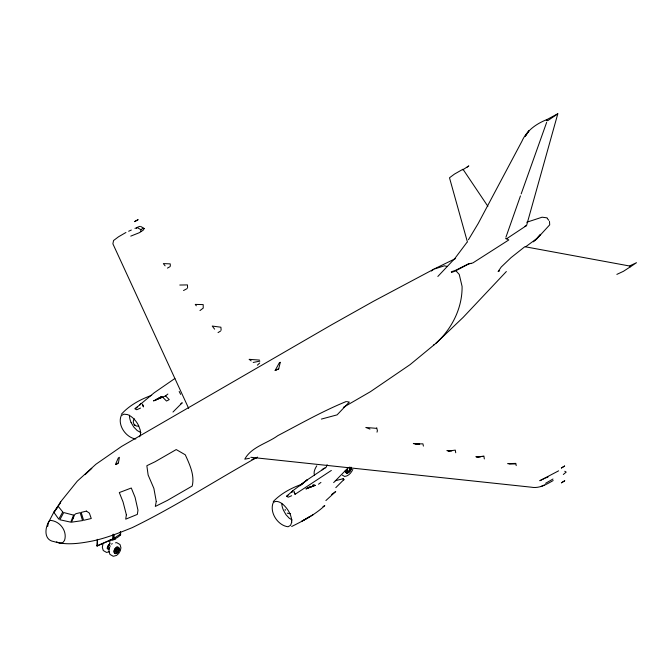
<?xml version="1.0" encoding="UTF-8"?>
<svg xmlns="http://www.w3.org/2000/svg" width="670" height="670" viewBox="0 0 670 670"><rect width="100%" height="100%" fill="white"/><g stroke="black" fill="none" stroke-linecap="round" stroke-linejoin="round"><path stroke-width="1" d="M113.398 534.35L113.138 539.032L113.13 534.208M113.138 539.032L97.142 546.008L97.276 539.325M97.142 546.008L97.535 539.467M221.142 330.193L220.899 327.22L212.239 326.055L214.609 329.146M187.583 287.765L187.449 284.909L179.778 285.035M170.339 266.057L170.23 263.88L163.346 263.595L165.105 265.831M347.546 468.397L333.66 482.601M47.679 526.486L48.366 522.634L53.809 512.249M351.499 467.417L351.097 469.402A4.33 2.496 -60 0 1 346.943 473.104L345.829 472.467L345.418 470.943M351.323 467.493L350.938 469.377L348.45 472.492A4.053 2.337 -60 0 1 345.569 470.834M116.103 464.62L118.431 462.853L119.386 457.3L118.322 457.937L115.558 464.209M102.904 544.358L102.309 547.231L103.264 550.531L106.555 552.432L109.177 551.795M109.528 548.177L108.934 551.058L109.914 554.375L111.388 555.221L113.205 556.251L114.327 556.016L116.538 555.422L118.732 553.47L120.332 550.681L120.927 547.8L120.332 545.589L119.98 544.509L116.689 542.625L115.533 542.817M351.306 467.283L349.782 471.228L346.733 472.986A4.33 2.496 -60 0 1 345.209 470.826M136.571 228.286L136.747 227.566L139.745 226.376M278.678 368.894L280.32 362.261L279.315 362.839L275.144 370.443L278.678 368.894L275.144 370.443M505.783 238.671L506.436 238.872L526.561 225.547L557.817 113.749L546.385 119.88L546.435 120.617L547.742 120.667L557.783 113.833M377.001 432.158L377.403 430.768L376.708 427.728M505.917 237.255L520.481 195.866M521.176 193.915L546.645 122.392M327.144 464.704L326.282 467.132L306.257 480.532L299.808 485.809L307.178 479.896L292.69 490.867L286.634 496.261L288.234 497.182L291.643 495.733M139.636 436.798L140.574 434.436L140.248 430.065L138.405 425.182A14.304 7.739 54.9 0 0 127.426 414.554L123.833 414.169L121.195 415.668C117.233 425.182 126.035 437.661 135.809 439.001M335.804 487.643L344.012 479.469L343.266 478.681L335.327 480.75M134.452 418.851C131.404 421.899 134.586 427.242 138.707 425.994M59.069 505.08L59.965 503.438M259.7 362.998L257.355 365.184M59.529 504.041L60.911 501.529L53.96 512.064L56.473 508.831M352.83 469.427C351.273 472.777 348.559 476.135 344.623 476.462L342.404 475.206M316.793 465.818C315.009 468.556 313.25 472.141 314.54 475.424M437.845 276.459L454.922 258.385L466.848 242.481M468.447 239.734L478.171 223.554L521.888 141.32C526.519 130.759 535.992 123.983 546.385 119.796L546.996 120.148M291.752 492.408L292.69 490.867L291.701 492.316M462.677 169.879L468.816 165.909L467.157 167.132M140.608 226.393L144.243 228.52L143.221 230.17L139.293 232.716L130.759 236.125M56.958 508.203L58.148 506.554M61.313 500.976L77.301 481.152L95.952 464.218L121.597 446.429L331.734 324.716L373.45 301.299L433.733 269.231L444.344 265.814L447.384 266.467M121.32 414.303C129.31 405.35 140.474 399.345 151.671 395.317M85.082 474.661L91.807 468.347M273.26 501.562C280.99 493.48 291.4 487.936 301.877 484.234M535.087 240.48L540.631 234.299L537.164 238.093M536.754 238.93L549.71 224.827L549.484 221.435M506.361 271.526L463.196 317.337L435.843 343.417M172.977 412.033L182.232 402.762L180.682 403.985M533.496 241.845L537.064 238.378L525.665 246.769M343.333 407.385L370.451 391.674L410.09 364.622L434.537 344.489C451.237 330.159 462.417 308.652 462.082 286.417L459.243 274.415L455.533 270.353L451.279 271.802M325.896 500.565L335.729 491.52L331.65 494.485M111.63 544.241L112.208 543.496M140.541 408.055L136.73 409.739L135.064 408.784L154.217 392.762L174.878 378.5M109.746 547.298L108.724 548.211A2.906 1.683 -60 0 1 106.957 548.052M135.064 408.784L137.174 407.067M165.557 395.895L169.234 399.63L166.495 401.054L162.567 397.042L153.522 400.903L165.557 395.895L167.877 394.035M199.97 310.57L203.236 308.083L203.186 304.59L195.255 304.415L196.31 305.805M115.935 464.519L118.431 462.853M431.388 271.015L433.733 269.231M286.634 496.261L288.1 495.163M563.311 474.494L566.2 472.09L564.751 471.261M318.493 484.234L320.938 482.417M291.684 526.494C303.342 520.724 315.243 514.552 324.791 505.599L322.999 506.62M331.357 470.441L295.06 494.301L293.988 491.621L295.06 494.276M630.529 266.702L623.427 271.316L616.844 274.39M218.035 332.613L220.639 330.988M125.943 232.482L118.515 236.795L113.565 240.513L112.887 243.821L188.664 408.382M257.489 457.091C215.623 480.415 175.322 506.612 132.216 527.65C118.02 533.354 103.741 539.115 88.591 541.737C77.184 543.789 65.149 545.104 53.901 541.578C43.265 540.02 44.84 526.804 49.756 520.389C59.496 520.515 67.678 530.908 64.521 540.422L62.704 542.784L59.781 543.119L56.473 541.871M313.384 514.543L301.835 521.226L310.193 516.403M545.564 483.33L552.993 479.025M113.841 538.538C130.826 526.184 109.754 546.955 113.841 534.409M343.945 479.846L343.442 479.795M167.416 268.109L169.954 266.694M553.169 480.541C546.527 484.351 539.233 488.757 531.209 487.182L250.806 457.292M183.538 290.537L187.148 288.561M455.273 271.04L468.707 263.955L472.869 262.925L508.781 239.96L506.093 238.411M558.621 470.834L539.802 480.725L544.869 478.254M306.919 488.204L310.57 486.328M312.387 485.398L314.213 484.46M134.946 228.386L137.283 227.599L140.784 229.617L143.221 228.386L144.243 228.52M455.533 270.353L468.766 263.695L471.002 263.385M499.636 270.831L498.12 271.576L501.194 267.054L511.051 257.632L524.844 246.702L630.453 266.166M434.931 268.611L455.583 258.553M524.727 226.41L526.561 225.547M128.64 231.259L131.345 230.028M433.666 344.874L434.537 344.489M96.882 545.882L112.87 538.881M346.147 401.548C322.58 411.171 300.394 423.825 277.874 435.609C267.137 443.473 251.434 446.831 244.768 459.159L249.508 458.28M526.779 222.231L542.089 217.206L547.147 217.851M343.266 478.681L343.149 479.368M540.682 486.613L544.35 485.13L543.906 485.306M545.656 477.936L548.01 477.006M451.413 272.514L454.31 271.409M251.861 459.511L257.272 457.484M111.89 540.347L115.684 539.107M115.516 548.261L116.17 548.077L116.831 549.006M321.382 419.085L337.102 414.864L349.313 402.075L346.934 401.682M347.395 470.382L346.005 470.281M114.403 552.49L116.538 551.259L117.593 548.495A2.982 1.725 -60 0 0 116.538 546.963M346.022 471.873L347.32 471.529M115.29 553.587L117.803 552.139L119.051 548.906L118.716 547.641L117.786 547.122L116.538 547.457A3.559 2.06 -60 0 0 114.026 551.804L114.377 553.043L115.5 553.705L116.739 553.353A3.526 2.035 -60 0 0 118.917 550.665A3.526 2.035 -60 0 0 118.917 547.775A3.559 2.06 -60 0 0 116.739 547.574L115.5 548.705A3.526 2.035 -60 0 0 114.604 553.144M253.21 362.462L259.859 361.122M480.65 456.772L476.755 457.2L483.907 456.052L484.318 458.95M509.426 463.925L515.54 463.699L507.768 463.648L515.833 463.389L516.218 465.625M451.949 450.826L447.995 451.094L455.282 450.123L455.726 452.753M475.784 456.722L483.572 456.463M415.953 443.917L422.921 443.833L423.406 446.103M446.84 450.625L451.89 450.625M415.903 443.959L419.688 444.076M290.587 513.714L287.196 513.195M249.106 359.338L259.491 360.075M413.516 443.465L419.521 443.925M376.305 428.339L365.812 427.46L369.949 429.085M413.331 443.565L414.956 443.934M415.777 444.118L417.41 444.495M140.985 432.636L137.233 430.567L133.782 427.033L131.119 422.577M108.691 549.651L107.82 549.124A3.4 1.96 -60 0 1 107.803 546.335A3.4 1.96 -60 0 1 109.897 543.73M292.145 519.979L289.272 518.237L285.923 514.627L283.377 510.088A13.35 7.579 60.3 0 1 281.785 503.564M547.239 218.445L548.839 220.329M249.801 359.857L251.2 360.904M487.894 206.343L462.978 169.234L454.444 174.1L449.495 177.776L467.442 242.063M179.183 391.464L180.657 394.379M109.805 545.564L110.181 546.385M143.413 406.74L142.425 404.152L143.397 406.791M285.253 510.356L285.169 509.393M120.6 531.838L120.608 534.928M120.34 531.687L120.349 534.777M140.784 229.617L140.784 231.678M114.101 534.559L114.101 538.688M109.805 540.112L109.805 543.847M131.127 422.577A13.333 7.839 58.6 0 1 129.486 415.241M109.679 545.02A1.24 0.712 -60 0 0 108.917 544.944A1.306 0.754 -60 0 0 108.038 546.46A1.306 0.754 -60 0 0 108.917 546.963M115.516 551.268A1.817 1.047 -60 0 1 114.394 551.192A1.817 1.047 -60 0 1 114.377 549.71M114.863 548.872A1.817 1.047 -60 0 1 115.516 548.303M322.061 469.896A4.171 2.404 -60 0 1 324.984 468.188M349.916 467.007A3.668 2.119 -60 0 1 349.572 468.724M126.37 514.786L125.717 519.158L137.342 514.401L137.97 510.205L135.08 497.316L131.286 488.02L119.31 492.567L123.045 501.922L126.37 514.786M156.269 501.495L155.314 506.445L167.416 500.39L192.198 486.06C194.886 475.331 189.602 464.377 185.28 454.796L176.227 449.57L155.072 461.747L146.847 465.7L148.137 475.03L153.874 488.38L156.269 501.495M117.434 549.517L116.262 551.552L115.684 551.712L115.089 550.874A1.717 0.988 -60 0 1 116.262 548.839A1.616 0.93 -60 0 1 117.434 549.517M291.735 522.181L290.571 525.313L288.075 526.754C277.933 525.598 269.357 512.609 273.1 502.935A14.321 7.37 57.2 0 1 282.916 504.301C287.941 508.857 291.852 515.213 291.735 522.181M73.599 515.13L70.744 522.156L59.823 519.753L63.742 512.558L73.599 515.13M73.08 518.413L71.506 522.19L82.544 520.582L80.149 512.659L75.852 513.722L74.663 514.644L73.08 518.413M630.269 265.605L629.917 266.434L630.403 266.819L636.5 262.699L630.269 265.605M62.745 511.972L58.776 519.149L53.968 512.475L58.106 506.185L62.745 511.972M527.6 132.652L525.313 136.228L528.973 130.767L527.6 132.652M141.06 403.365L139.988 404.806L141.06 403.365M564.634 466.035L561.376 467.995L564.634 466.035M137.987 219.735L134.595 221.611L137.987 219.735M564.701 480.792L561.443 482.802L564.701 480.792M161.73 396.464L155.616 399.906L161.73 396.464M311.148 486.83L305.897 488.949L315.361 485.306L311.148 486.83M349.263 467.384L348.551 467.593A2.01 1.156 -60 0 0 347.135 470.064A2.01 1.156 -60 0 0 348.559 470.868A2.01 1.156 -60 0 0 349.974 468.397L349.263 467.384M117.928 547.423L116.739 547.75A3.325 1.918 -60 0 0 114.377 551.837L114.696 553.026L115.567 553.512A3.35 1.935 -60 0 0 119.118 549.099L117.928 547.423M86.43 511.118L81.162 512.416L83.599 520.33L91.262 518.505L89.37 513.111L86.43 511.118M135.382 425.567L134.276 424.688L135.382 425.567"/></g></svg>
